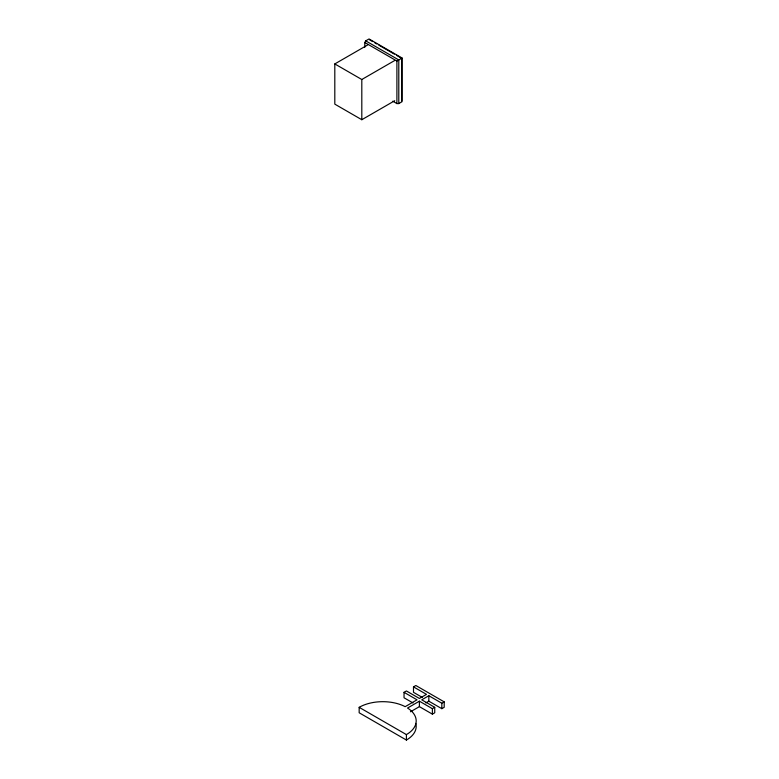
<?xml version="1.0" encoding="UTF-8"?>
<svg xmlns="http://www.w3.org/2000/svg" width="779" height="779" viewBox="0 0 779 779"><rect width="100%" height="100%" fill="white"/><g stroke="black" fill="none" stroke-linecap="round" stroke-linejoin="round"><path stroke-width="1.17" d="M364.786 47.353L364.786 42.494L365.731 40.859L369.032 38.95L402.1 58.035L402.1 101.669L398.79 103.578L396.901 103.578L392.752 101.192M394.729 100.715L361.807 119.723L334.804 104.133L334.804 63.927L367.737 44.919M334.804 63.927L361.807 79.507L394.729 60.499M364.786 42.494L396.901 61.035L402.1 58.035M413.036 702.97L404.038 697.78L404.038 692.327L406.404 690.963L419.394 698.461L426.483 694.371L413.493 686.874L413.493 692.327L422.481 697.517M413.493 686.874L415.85 685.51L444.196 701.869L444.196 707.322L441.829 708.686L428.839 701.188L425.801 702.94M410.494 711.782L419.394 706.641L432.384 714.139L434.74 712.775L434.74 707.322L432.384 708.686L419.394 701.188L407.524 708.043L408.741 708.822A33.4 19.28 0 0 1 406.404 734.597L406.404 740.05L359.168 712.775L359.168 707.322A33.4 19.28 0 0 1 403.804 705.978L405.158 706.68L417.028 699.824L404.038 692.327M444.196 701.869L441.829 703.233L428.839 695.735L421.751 699.824L434.74 707.322M369.509 39.768L372.615 41.56M374.689 42.757L376.754 43.955M378.828 45.153L394.369 54.121M396.443 55.319L401.623 58.308L401.623 100.851M365.731 40.859L398.79 59.944L398.79 103.578M359.168 707.322L406.404 734.597M441.829 703.233L441.829 708.686M432.384 708.686L432.384 714.139M428.839 695.735L428.839 701.188M419.394 701.188L419.394 706.641M396.901 61.035L396.901 103.578M361.807 79.507L361.807 119.723M415.772 723.399A33.4 19.28 0 0 1 406.404 740.05"/></g></svg>
